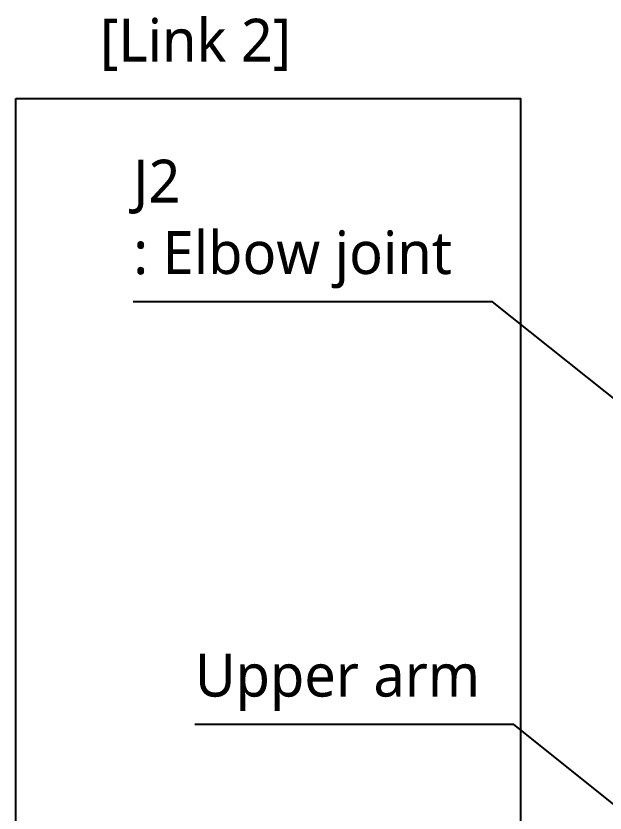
# Model space of a CAD drawing. Header units: millimetres. Extents: x 0 to 4378, y 0 to 2376.
# Drawn here: x 1186.4 to 1406.3, y 1111.5 to 1408.7 of the extents above; entities that cross this region are included whole.
import ezdxf

# ---------------------------------------------------------------- set-up
doc = ezdxf.new("R2010")
doc.units = ezdxf.units.MM
doc.header["$LTSCALE"] = 0.2
doc.layers.add('05_Section Line', color=3, linetype='Continuous')
doc.styles.add('Rainbow-5.0 Style', font='malgunsl.ttf')
doc.dimstyles.new('Rainbow-5.0 Style', dxfattribs={"dimtxt": 4, "dimasz": 2.5, "dimexe": 1, "dimexo": 1, "dimgap": 1, "dimtad": 1, "dimdsep": 46, "dimtxsty": 'Rainbow-5.0 Style', "dimcen": 0, "dimclrd": 251, "dimclre": 251, "dimclrt": 7, "dimazin": 3, "dimtp": 0.1, "dimtm": 0.1, "dimtfac": 0.61, "dimtmove": 0, "dimatfit": 3, "dimfxl": 1, "dimlwd": -1, "dimlwe": -1, "dimarcsym": 1})

msp = doc.modelspace()

# ---------------------------------------------------------------- linework, layer by layer
at = {"layer": '05_Section Line'}
msp.add_lwpolyline([(1186.424, 1377.901), (1374.686, 1377.901), (1374.686, 829.701), (1186.424, 829.701)], close=True, dxfattribs=at)

# ---------------------------------------------------------------- texts
at = {"color": 7, "char_height": 16, "attachment_point": 7, "style": 'Rainbow-5.0 Style'}
for s, insert in [('[Link 2]', (1217.811, 1388.143)), ('J2\\P: Elbow joint', (1230.202, 1307.078)), ('Upper arm', (1253.204, 1149.505))]:
    msp.add_mtext(s, dxfattribs=dict(at, insert=insert))

# ---------------------------------------------------------------- leaders
at = {"annotation_type": 0, "has_hookline": 1, "hookline_direction": 1}
for points, text_width in [([(1496.646, 1196.457), (1364.346, 1302.078), (1351.846, 1302.078)], 116.644), ([(1496.648, 1044.674), (1372.305, 1144.505), (1359.805, 1144.505)], 101.602)]:
    msp.add_leader(points, dimstyle='Rainbow-5.0 Style', override={"dimscale": 5, "dimgap": 1, "dimtad": 1}, dxfattribs=dict(at, text_width=text_width))

doc.saveas('drawing.dxf')
